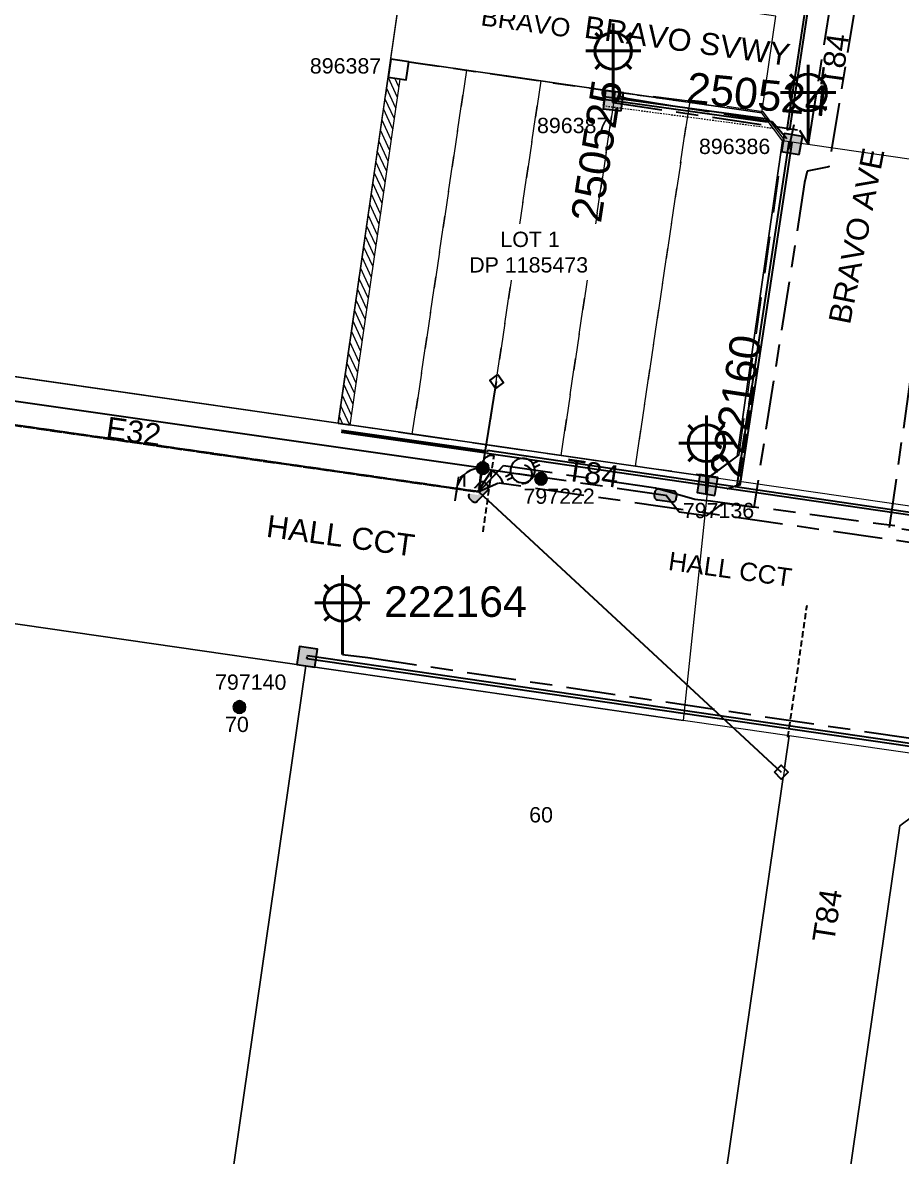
# Model space of a CAD drawing. Header units: metres. Extents: x 300545 to 301772, y 6244522 to 6246099.
# Drawn here: x 300962.2 to 301034, y 6244866.5 to 6244959.1 of the extents above; entities that cross this region are included whole.
import ezdxf
from ezdxf.enums import TextEntityAlignment as Align

# ---------------------------------------------------------------- set-up
doc = ezdxf.new("R2010")
doc.units = ezdxf.units.M
for name, pattern in [('Cable Exist OH', [1, 1, 0]), ('Cable Exist UG', [8.2, 4, -1.2, 1.8, -1.2]), ('Dash', [5, 3, -2]), ('DASHED', [0.75, 0.5, -0.25]), ('HIDDEN', [0.375, 0.25, -0.125]), ('HIDDEN2', [0.1875, 0.125, -0.0625]), ('IE Trench LV', [6.5, 5, -1.5])]:
    doc.linetypes.add(name, pattern=pattern)
doc.layers.get('0').update_dxf_attribs({"color": 6})
for name, color, linetype in [('_User Miscellaneous1', 7, 'Continuous'), ('_User Miscellaneous2', 7, 'Continuous'), ('Duct_SP_EXT', 7, 'Continuous'), ('Equip_LV_EXT', 7, 'Continuous'), ('Equip_SL_EXT', 7, 'Continuous'), ('Equip_SP_LV_EXT', 7, 'Continuous'), ('Equip_SP_SL_EXT', 7, 'Continuous'), ('Mains_HV_EXT', 7, 'Continuous'), ('Mains_LV_EXT', 7, 'Continuous'), ('Mains_LV_SL_EXT', 7, 'Continuous'), ('Mains_SL_EXT', 7, 'Continuous'), ('OH_Details_SP_MISC', 7, 'Continuous'), ('Services_SP_EXT', 7, 'Continuous'), ('SupportsOH_SP_MISC', 7, 'Continuous'), ('SupportsOH_SP_TR_HV_LV_SL_EXT', 7, 'Continuous'), ('SupportsUG_SP_LV_SL_EXT', 7, 'Continuous'), ('SupportsUG_SP_LV_SL_NEW', 2, 'Continuous'), ('Trench_SP_EXT', 7, 'Continuous'), ('Trench_SP_NEW', 2, 'Continuous'), ('UG_Details_SP_MISC', 7, 'Continuous')]:
    doc.layers.add(name, color=color, linetype=linetype)
for name, color, linetype, lineweight in [('Cadastre Developer_SP_EXT', 9, 'Continuous', 5), ('Cadastre Land Parcels_SP_EXT', 9, 'Continuous', 5), ('Cadastre Other Property_SP_EXT', 9, 'HIDDEN', 5), ('Cadastre Roads_SP_EXT', 9, 'Continuous', 5)]:
    doc.layers.add(name, color=color, linetype=linetype, lineweight=lineweight)
doc.layers.add('UNKNOWN_FEATURES', color=1, linetype='DASHED', plot=False)
doc.styles.add('COLUMN_LABEL', font='arial.ttf')
doc.styles.add('iecARIAL', font='arial.ttf', dxfattribs={"height": 2})
doc.styles.add('POLE_LABEL', font='arial.ttf')
doc.styles.get("Standard").update_dxf_attribs({"font": 'arial.ttf'})

# ---------------------------------------------------------------- blocks, each defined once
blk = doc.blocks.new('COLUMN_EXT')
blk.add_hatch(color=256).paths.add_polyline_path([(-1.49, 1.48), (-1.49, -1.49), (1.48, -1.49), (1.48, 1.48)])
blk.add_lwpolyline([(-1.49, -1.49), (1.48, -1.49), (1.48, 1.48), (-1.49, 1.48)], close=True)
for tag, height, style, flags, p in [('ASSET_NUM', 2.5, 'COLUMN_LABEL', 8, (2, 2)), ('STRUCTURE_PLANT_NUMBER', 0.2, 'POLE_LABEL', 9, (1.81, 0.03)), ('STREET_CODE', 0.2, 'COLUMN_LABEL', 9, (1.81, -0.2))]:
    blk.add_attdef(tag, text='', height=height, dxfattribs=dict(style=style, flags=flags)).set_placement(p, align=Align.MIDDLE_LEFT)
at = {"flags": 9}
for tag, p in [('COLUMN_TYPE', (1.81, -0.4)), ('OWNED_BY', (1.81, -0.6)), ('STATE', (1.81, -0.8)), ('USAGE', (1.81, -1)), ('STREETNAME', (1.81, -1.6)), ('SUBURB', (1.81, -1.8)), ('LEGEND', (1.81, -1.2)), ('LOCATION', (1.81, -1.4)), ('NOTES', (1.81, -2))]:
    blk.add_attdef(tag, text='', height=0.2, dxfattribs=at).set_placement(p, align=Align.MIDDLE_LEFT)
at = {"flags": 1}
blk.add_attdef('Z', (1.81, -2.35), '', height=0.2, dxfattribs=at)
blk = doc.blocks.new('LV_OH_LINKS_OPEN_EXT')
for p, q in [((-0.166, 4.966), (-0.166, 5.464)), ((0.166, 4.966), (0.166, 5.464)), ((-0.166, 3.002), (-0.166, 2.504)), ((0.166, 3.002), (0.166, 2.504))]:
    blk.add_line(p, q)
blk.add_lwpolyline([(0, 2.988, 1), (0, 4.98, 1)], format="xyb", close=True)
at = {"flags": 9}
for tag, p in [('ACTUAL_STATUS', (0, 0)), ('OPERATING_VOLTAGE', (0, -0.6)), ('ORIENTATION', (0, -0.8)), ('OWNED_BY', (0, -1)), ('CONSTRUCTED_VOLTAGE', (0, -0.2)), ('NO_PHASES', (0, -0.4)), ('STATE', (0, -1.2)), ('SWITCH_TYPE', (0, -1.4)), ('USAGE', (0, -1.6)), ('LEGEND', (0, -1.8)), ('NOTES', (0, -2))]:
    blk.add_attdef(tag, text='', height=0.2, dxfattribs=at).set_placement(p, align=Align.MIDDLE_LEFT)
at = {"flags": 1}
blk.add_attdef('Z', (0, 0), '', height=0.2, dxfattribs=at)
blk = doc.blocks.new('SL_LANTERN_EXT')
at = {"lineweight": 40}
for p, q in [((-1.459, 5.676), (-1.061, 5.278)), ((0, 1.968), (0, 6.468)), ((1.458, 5.676), (1.06, 5.278)), ((-2.25, 4.218), (2.25, 4.218)), ((-1.459, 2.759), (-1.061, 3.157)), ((1.458, 2.759), (1.06, 3.157)), ((0, 0), (0, 2.721))]:
    blk.add_line(p, q, dxfattribs=at)
blk.add_circle((0, 4.218), 1.5, dxfattribs=at)
at = {"style": 'iecARIAL', "flags": 8}
blk.add_attdef('ASSET_NUM', (1.5, 1.5), '', height=2.5, dxfattribs=at)
for tag, p, height, flags in [('CONSTRUCTED_VOLTAGE', (0.981, -0.653), 0.2, 9), ('CONTROL_TYPE', (0.981, -0.853), 0.2, 9), ('LANTERN_PURPOSE', (0.981, -1.053), 0.2, 9), ('LNUMBER', (2.181, -3.253), 2.5, 8), ('OPERATING_VOLTAGE', (0.981, -1.653), 0.2, 9), ('ORIENTATION', (0.981, -1.853), 0.2, 9), ('OWNED_BY', (0.981, -2.053), 0.2, 9), ('LANTERN_TYPE', (0.981, -1.253), 0.2, 9), ('NO_PHASES', (0.981, -1.453), 0.2, 9), ('STATE', (0.981, -2.253), 0.2, 9), ('CEXIST', (0.981, -2.653), 0.2, 9), ('CNEW', (0.981, -2.853), 0.2, 9), ('USAGE', (0.981, -2.453), 0.2, 9), ('CNUMBER', (0.981, -3.053), 0.2, 9), ('CREMOVE', (0.981, -3.253), 0.2, 9), ('CREPLACE', (0.981, -3.453), 0.2, 9), ('LKINGHEIGHT', (0.981, -3.653), 0.2, 9), ('LBRACKET', (0.981, -3.853), 0.2, 9), ('LBRACKETVOCAB', (0.981, -4.053), 0.2, 9), ('LCATEGORY', (0.981, -4.253), 0.2, 9), ('LCHARGE1', (0.981, -4.453), 0.2, 9), ('LCHARGE1PERCENT', (0.981, -4.653), 0.2, 9), ('LCHARGE2', (0.981, -4.853), 0.2, 9), ('LCHARGE2PERCENT', (0.981, -5.053), 0.2, 9), ('LCHARGE3', (0.981, -5.253), 0.2, 9), ('LCHARGE3PERCENT', (0.981, -5.453), 0.2, 9), ('LEXIST', (0.981, -5.653), 0.2, 9), ('LLAMP', (0.981, -5.853), 0.2, 9), ('LLAMPVOCAB', (0.981, -6.053), 0.2, 9), ('LMAST', (0.981, -6.253), 0.2, 9), ('LMASTVOCAB', (0.981, -6.453), 0.2, 9), ('LNEW', (0.981, -6.653), 0.2, 9), ('LANTNUMBER', (0.981, -6.853), 0.2, 9), ('LOUTREACH', (0.981, -7.253), 0.2, 9), ('LOUTREACHVOCAB', (0.981, -7.453), 0.2, 9), ('LRATECODE', (0.981, -7.653), 0.2, 9), ('LREMOVE', (0.981, -7.853), 0.2, 9), ('LREPLACE', (0.981, -8.053), 0.2, 9), ('LTYPE', (0.981, -8.253), 0.2, 9), ('LTYPEVOCAB', (0.981, -8.453), 0.2, 9), ('STREETNAME', (0.981, -9.253), 0.2, 9), ('SUBURB', (0.981, -9.453), 0.2, 1), ('LEGEND', (0.981, -8.653), 0.2, 9), ('LOCATION', (0.981, -8.853), 0.2, 9), ('NOTES', (0.981, -9.053), 0.2, 9)]:
    blk.add_attdef(tag, p, '', height=height, dxfattribs=dict(flags=flags))
blk = doc.blocks.new('CCP_EXT')
at = {"flags": 9}
for tag, p in [('STATE', (0, -1.8)), ('USAGE', (0, -1.2)), ('LEGEND', (0, -1.4)), ('LIFE_SUPPORT', (0, -1.6)), ('NOTES', (0, -2))]:
    blk.add_attdef(tag, text='', height=0.2, dxfattribs=at).set_placement(p, align=Align.MIDDLE_LEFT)
blk.add_wipeout([(0, 0.566), (0.566, 0), (0, -0.566), (-0.566, 0)])
blk.add_lwpolyline([(-0.566, 0), (0, 0.566), (0.566, 0), (0, -0.566), (-0.566, 0)])
at = {"flags": 1}
blk.add_attdef('Z', (0, 0), '', height=0.2, dxfattribs=at)
at = {"flags": 9}
for tag, p in [('CCP_TYPE', (0, 0)), ('OPERATING_VOLTAGE', (0, -0.6)), ('ORIENTATION', (0, -0.8)), ('OWNED_BY', (0, -1)), ('CONSTRUCTED_VOLTAGE', (0, -0.2)), ('NO_PHASES', (0, -0.4))]:
    blk.add_attdef(tag, text='', height=0.2, dxfattribs=at).set_placement(p, align=Align.MIDDLE_LEFT)
blk = doc.blocks.new('POLE_EXT')
blk.add_hatch(color=256).paths.add_polyline_path([(-1, 0, 1), (1, 0, 1)])
blk.add_lwpolyline([(-1, 0, 1), (1, 0, 1)], format="xyb", close=True)
for tag, height, flags, p in [('pNumber', 2.5, 8, (-17.84, 2.07)), ('OWNED_BY', 0.2, 9, (1.35, -0.4)), ('SPECIAL_USE', 0.2, 9, (1.35, -0.8)), ('STATE', 0.2, 9, (1.35, -1)), ('cLV', 0.2, 9, (1.35, -1.4)), ('hDepth', 0.2, 9, (1.35, -1.6)), ('hDia', 0.2, 9, (1.35, -1.8)), ('PARENT', 0.2, 9, (1.35, -0.6)), ('USAGE', 0.2, 9, (1.35, -1.2)), ('cHV', 0.2, 9, (1.35, -2)), ('cLinedev', 0.2, 9, (1.35, -3.4)), ('pExisting', 0.2, 9, (1.35, -3.8)), ('LBRACKET', 0.2, 9, (1.35, -2.2)), ('LExisting', 0.2, 9, (1.35, -2.4)), ('LANTNUMBER', 0.2, 9, (1.35, -2.6)), ('LOther', 0.2, 9, (1.35, -2.8)), ('LRemove', 0.2, 9, (1.35, -3)), ('LEGEND', 0.2, 9, (1.35, -3.2)), ('LOCATION', 0.2, 9, (1.35, -3.6)), ('pFooting', 0.2, 9, (1.35, -4.4)), ('pNew', 0.2, 9, (1.35, -4.6)), ('pRelocate', 0.2, 9, (1.35, -5)), ('pRemove', 0.2, 9, (1.35, -5.2)), ('pReplace', 0.2, 9, (1.35, -5.4)), ('pStay', 0.2, 9, (1.35, -5.6)), ('PFNUMBER', 0.2, 9, (1.35, -4)), ('NEWPFNUMBER', 0.2, 9, (1.35, -4.2)), ('pType', 0.2, 9, (1.35, -5.8)), ('cspan', 0.2, 9, (1.35, -6)), ('STREETNAME', 0.2, 9, (1.35, -6.2)), ('SUBURB', 0.2, 9, (1.35, -6.4)), ('OPERATED_BY', 0.2, 9, (1.36, -7.01)), ('NOTES', 0.2, 9, (1.35, -6.6)), ('MAINTAINED_BY', 0.2, 9, (1.36, -6.81))]:
    blk.add_attdef(tag, text='', height=height, dxfattribs=dict(flags=flags)).set_placement(p, align=Align.MIDDLE_LEFT)
at = {"style": 'POLE_LABEL'}
for tag, height, flags, p in [('ASSET_NUM', 2.5, 8, (2, 2)), ('STRUCTURE_PLANT_NUMBER', 0.2, 9, (1.35, 0.03)), ('STREET_CODE', 0.2, 9, (1.35, -0.2))]:
    blk.add_attdef(tag, text='', height=height, dxfattribs=dict(at, flags=flags)).set_placement(p, align=Align.MIDDLE_LEFT)
at = {"flags": 1}
blk.add_attdef('Z', (1.35, -7.33), '', height=0.2, dxfattribs=at)
blk = doc.blocks.new('SL_STJ_EXT')
h = blk.add_hatch(color=256)
edge = h.paths.add_edge_path()
edge.add_ellipse((-0.586, 0.131), major_axis=(0.226, 0.226), ratio=1, start_angle=44.99996, end_angle=135)
edge.add_line((-0.906, 0.131), (-0.906, -0.131))
edge.add_ellipse((-0.586, -0.131), major_axis=(0.226, 0.226), ratio=1, start_angle=134.99996, end_angle=225)
edge.add_line((-0.586, -0.451), (0.586, -0.451))
edge.add_ellipse((0.586, -0.131), major_axis=(-0.226, 0.226), ratio=1, start_angle=134.99996, end_angle=225)
edge.add_line((0.906, -0.131), (0.906, 0.131))
edge.add_ellipse((0.586, 0.131), major_axis=(-0.226, 0.226), ratio=1, start_angle=224.99996, end_angle=315)
edge.add_line((0.586, 0.451), (-0.586, 0.451))
blk.add_lwpolyline([(-0.906, 0.131), (-0.906, -0.131, 0.414214), (-0.586, -0.451), (0.586, -0.451, 0.414214), (0.906, -0.131), (0.906, 0.131, 0.414214), (0.586, 0.451), (-0.586, 0.451, 0.414214)], format="xyb", close=True)
at = {"flags": 1}
blk.add_attdef('Z', (0, 0), '', height=0.2, dxfattribs=at)
at = {"flags": 9}
for tag, p in [('ORIENTATION', (0, 0)), ('USAGE', (0, -0.2)), ('LEGEND', (0, -0.4)), ('NOTES', (0, -0.6))]:
    blk.add_attdef(tag, text='', height=0.2, dxfattribs=at).set_placement(p, align=Align.MIDDLE_LEFT)
blk = doc.blocks.new('LV_STJ_EXT')
h = blk.add_hatch(color=256)
edge = h.paths.add_edge_path()
edge.add_ellipse((-0.586, 0.131), major_axis=(0.226, 0.226), ratio=1, start_angle=44.99996, end_angle=135)
edge.add_line((-0.906, 0.131), (-0.906, -0.131))
edge.add_ellipse((-0.586, -0.131), major_axis=(0.226, 0.226), ratio=1, start_angle=134.99996, end_angle=225)
edge.add_line((-0.586, -0.451), (0.586, -0.451))
edge.add_ellipse((0.586, -0.131), major_axis=(-0.226, 0.226), ratio=1, start_angle=134.99996, end_angle=225)
edge.add_line((0.906, -0.131), (0.906, 0.131))
edge.add_ellipse((0.586, 0.131), major_axis=(-0.226, 0.226), ratio=1, start_angle=224.99996, end_angle=315)
edge.add_line((0.586, 0.451), (-0.586, 0.451))
blk.add_lwpolyline([(-0.906, 0.131), (-0.906, -0.131, 0.414214), (-0.586, -0.451), (0.586, -0.451, 0.414214), (0.906, -0.131), (0.906, 0.131, 0.414214), (0.586, 0.451), (-0.586, 0.451, 0.414214)], format="xyb", close=True)
at = {"flags": 1}
blk.add_attdef('Z', (0, 0), '', height=0.2, dxfattribs=at)
at = {"flags": 9}
for tag, p in [('ORIENTATION', (0, 0)), ('USAGE', (0, -0.2)), ('LEGEND', (0, -0.4)), ('NOTES', (0, -0.6))]:
    blk.add_attdef(tag, text='', height=0.2, dxfattribs=at).set_placement(p, align=Align.MIDDLE_LEFT)
blk = doc.blocks.new('End Shackle_EXT')
at = {"flags": 9}
for tag, p in [('OWNED_BY', (0, -1)), ('STATE', (0, -1.2)), ('USAGE', (0, -1.4)), ('NOTES', (0, -1.6))]:
    blk.add_attdef(tag, text='', height=0.2, dxfattribs=at).set_placement(p, align=Align.MIDDLE_LEFT)
blk.add_wipeout([(0, 0.253), (1.815, 0.253), (1.815, -0.253), (0, -0.253)])
blk.add_line((1.815, -1), (1.815, 1))
at = {"flags": 1}
blk.add_attdef('Z', (0, 0), '', height=0.2, dxfattribs=at)
at = {"flags": 9}
for tag, p in [('CONNECTOR_TYPE', (0, 0)), ('OPERATING_VOLTAGE', (0, -0.6)), ('ORIENTATION', (0, -0.8)), ('CONSTRUCTED_VOLTAGE', (0, -0.2)), ('NO_PHASES', (0, -0.4))]:
    blk.add_attdef(tag, text='', height=0.2, dxfattribs=at).set_placement(p, align=Align.MIDDLE_LEFT)
blk = doc.blocks.new('STAY_EXT')
at = {"linetype": 'Continuous', "ltscale": 0.3}
blk.add_line((0, 0), (-7.17, 0), dxfattribs=at)
blk.add_arc((-5.67, 0), 1.5, 90, 270)
blk = doc.blocks.new('COLUMN_NEW')
for tag, flags, p in [('Z', 1, (1.5, -2.8)), ('LABEL_ALIGNMENT', 9, (1.5, -2.6))]:
    blk.add_attdef(tag, text='', height=0.2, dxfattribs=dict(flags=flags)).set_placement(p, align=Align.MIDDLE_LEFT)
blk.add_wipeout([(-1.485, -1.485), (1.485, -1.485), (1.485, 1.485), (-1.485, 1.485)])
at = {"lineweight": -3}
blk.add_lwpolyline([(-1.485, -1.485), (1.485, -1.485), (1.485, 1.485), (-1.485, 1.485)], close=True, dxfattribs=at)
for tag, height, flags, p in [('ASSET_NUM', 2.5, 8, (2, 2)), ('STREET_CODE', 0.2, 9, (1.5, 0)), ('OWNED_BY', 0.2, 9, (1.5, -0.4)), ('OPERATED_BY', 0.2, 9, (1.5, -0.6)), ('STATE', 0.2, 9, (1.5, -1)), ('SUBURB', 0.2, 9, (1.5, -1.8)), ('COLUMN_TYPE', 0.2, 9, (1.5, -0.2)), ('USAGE', 0.2, 9, (1.5, -1.2)), ('MAINTAINED_BY', 0.2, 9, (1.5, -0.8)), ('LEGEND', 0.2, 9, (1.5, -1.4)), ('PARENT', 0.2, 9, (1.5, -1.6)), ('STREETNAME', 0.2, 9, (1.5, -2)), ('LOCATION', 0.2, 9, (1.5, -2.2)), ('NOTES', 0.2, 9, (1.5, -2.4))]:
    blk.add_attdef(tag, text='', height=height, dxfattribs=dict(flags=flags)).set_placement(p, align=Align.MIDDLE_LEFT)
at = {"style": 'POLE_LABEL', "flags": 9}
blk.add_attdef('STRUCTURE_PLANT_NUMBER', text='', height=0.2, dxfattribs=at).set_placement((1.5, 0.242), align=Align.MIDDLE_LEFT)

msp = doc.modelspace()

# ---------------------------------------------------------------- hatches: boundary and pattern name
at = {"layer": '_User Miscellaneous2', "lineweight": 5}
h = msp.add_hatch(dxfattribs=at)
h.set_pattern_fill('ANSI31', color=1, scale=0.15, angle=429.8293)
h.set_pattern_definition([(114.829304565, (0, 0), (-0.432226796056, -0.199985147627), [])])
h.paths.add_polyline_path([(300987.99, 6244926.418), (300988.98, 6244926.276), (300993.272, 6244956.027), (300992.283, 6244956.17)])

# ---------------------------------------------------------------- linework, layer by layer
at = {"layer": '_User Miscellaneous2', "color": 1, "lineweight": 5, "flags": 128}
msp.add_lwpolyline([(300987.99, 6244926.418), (300988.98, 6244926.276), (300993.272, 6244956.027), (300992.283, 6244956.17)], close=True, dxfattribs=at)
at = {"layer": 'Cadastre Developer_SP_EXT', "linetype": 'Dash'}
for points in [[(300998.478, 6244955.272), (300992.283, 6244956.171), (300987.99, 6244926.419), (300994.055, 6244925.533), (300998.478, 6244955.272)], [(301016.703, 6244952.726), (301010.611, 6244953.511), (301006.197, 6244923.79), (301012.268, 6244922.917), (301016.703, 6244952.726)], [(301024.412, 6244949.591), (301022.71, 6244951.861), (301016.703, 6244952.726), (301012.268, 6244922.917), (301018.467, 6244922.135), (301020.731, 6244923.834), (301024.412, 6244949.591)]]:
    msp.add_lwpolyline(points, close=True, dxfattribs=at)
at = {"layer": 'Cadastre Land Parcels_SP_EXT', "linetype": 'Continuous'}
for points in [[(301031.15, 6245224.948), (300951.526, 6245236.554), (300929.863, 6245087.239), (300908.335, 6244937.909), (300987.99, 6244926.419), (301009.533, 6245075.711), (301031.15, 6245224.948)], [(301020.569, 6244923.743), (301024.286, 6244949.507), (301022.594, 6244951.773), (300992.283, 6244956.171), (300987.99, 6244926.419), (301018.307, 6244922.049), (301020.569, 6244923.743)], [(300985.362, 6244906.606), (300936.804, 6244913.625), (300882.392, 6244921.491), (300875.596, 6244916.409), (300856.159, 6244781.837), (300859.145, 6244781.493), (300945.357, 6244769.031), (300946.04, 6244773.891), (300965.778, 6244771.039), (300985.362, 6244906.606)], [(301024.825, 6244900.901), (300985.362, 6244906.606), (300965.778, 6244771.039), (300963.789, 6244757.273), (301003.254, 6244751.582), (301024.825, 6244900.901)]]:
    msp.add_lwpolyline(points, close=True, dxfattribs=at)
msp.add_lwpolyline([(301040.663, 6244898.61), (301033.866, 6244893.531), (301024.618, 6244829.523)], dxfattribs=at)
at = {"layer": 'Cadastre Other Property_SP_EXT', "linetype": 'HIDDEN2'}
msp.add_lwpolyline([(301009.78, 6244953.589), (301009.62, 6244952.371), (301023.48, 6244950.533), (301022.594, 6244951.773), (301009.78, 6244953.589)], close=True, dxfattribs=at)
at = {"layer": 'Cadastre Roads_SP_EXT', "linetype": 'Continuous'}
for points in [[(301023.735, 6244959.691), (300993.425, 6244964.089), (300992.283, 6244956.17), (301022.594, 6244951.773), (301023.735, 6244959.691)], [(301035.612, 6244921.57), (301039.323, 6244947.324), (301024.286, 6244949.506), (301020.569, 6244923.743), (301018.307, 6244922.049), (301027.163, 6244920.772), (301037.305, 6244919.311), (301035.612, 6244921.57)]]:
    msp.add_lwpolyline(points, close=True, dxfattribs=at)
at = {"layer": 'Duct_SP_EXT'}
for p, q in [((301026.235, 6244960.998), (301024.626, 6244950.426)), ((301026.472, 6244960.962), (301024.863, 6244950.39)), ((301009.684, 6244952.861), (301009.7, 6244952.98)), ((301009.716, 6244953.099), (301009.7, 6244952.98)), ((301023.075, 6244951.269), (301009.716, 6244953.099)), ((301023.042, 6244951.031), (301009.684, 6244952.861)), ((301023.042, 6244951.031), (301023.059, 6244951.15)), ((301023.075, 6244951.269), (301023.059, 6244951.15)), ((301024.626, 6244950.426), (301024.745, 6244950.408)), ((301024.863, 6244950.39), (301024.745, 6244950.408)), ((301024.796, 6244949.389), (301020.564, 6244921.38)), ((301025.033, 6244949.353), (301020.802, 6244921.344)), ((301024.796, 6244949.389), (301024.915, 6244949.371)), ((301025.033, 6244949.353), (301024.915, 6244949.371)), ((301000.146, 6244923.95), (301000.164, 6244924.069)), ((301078.111, 6244912.558), (301000.146, 6244923.95)), ((301000.181, 6244924.188), (301000.164, 6244924.069)), ((301078.145, 6244912.796), (301000.181, 6244924.188)), ((301020.564, 6244921.38), (301020.683, 6244921.362)), ((301020.802, 6244921.344), (301020.683, 6244921.362)), ((300985.45, 6244907.222), (300985.468, 6244907.341)), ((300985.485, 6244907.459), (300985.468, 6244907.341))]:
    msp.add_line(p, q, dxfattribs=at)
at = {"layer": 'Mains_HV_EXT', "linetype": 'Continuous'}
msp.add_lwpolyline([(301001.508, 6244921.481, 0.774452), (300997.673, 6244921.042)], format="xyb", dxfattribs=at)
at = {"layer": 'Mains_LV_EXT', "linetype": 'Cable Exist UG'}
for points in [[(301031.502, 6244985.593), (301033.258, 6244983.731), (301033.258, 6244983.731), (301031.847, 6244972.049), (301030.23, 6244960.664), (301028.06, 6244947.376), (301026.293, 6244947.03), (301026.085, 6244946.092), (301026.085, 6244946.092), (301021.934, 6244919.551), (301019.404, 6244919.888), (301018.062, 6244918.859), (301015.847, 6244919.175), (301014.751, 6244920.552)], [(301037.997, 6244917.194), (301033.03, 6244917.908), (301037.219, 6244947.605), (301042.822, 6244983.991)]]:
    msp.add_lwpolyline(points, dxfattribs=at)
at = {"layer": 'Mains_LV_SL_EXT', "linetype": 'Cable Exist UG'}
for points in [[(301026.402, 6244949.23), (301028.249, 6244960.941), (301028.249, 6244960.941), (301029.867, 6244972.33), (301031.515, 6244985.679)], [(301010.463, 6244952.621), (301025.67, 6244950.377), (301026.377, 6244949.23)]]:
    msp.add_lwpolyline(points, dxfattribs=at)
at = {"layer": 'Mains_SL_EXT', "linetype": 'Cable Exist UG'}
for points in [[(301017.113, 6244920.232), (301018.392, 6244920.088), (301018.392, 6244920.088), (301062.765, 6244914.125), (301066.1, 6244913.64), (301066.36, 6244913.936), (301068.275, 6244913.654), (301068.422, 6244913.303), (301074.579, 6244912.408), (301075.415, 6244911.789)], [(300988.343, 6244907.548), (300990.435, 6244907.281), (300990.435, 6244907.281), (301037.135, 6244900.337), (301039.863, 6244902.182), (301042.915, 6244901.74), (301043.141, 6244900.205)]]:
    msp.add_lwpolyline(points, dxfattribs=at)
at = {"layer": 'OH_Details_SP_MISC', "color": 7, "linetype": 'Continuous', "flags": 128}
msp.add_lwpolyline([(300999.802, 6244922.754), (300781.791, 6244953.904)], dxfattribs=at)
at = {"layer": 'Trench_SP_EXT', "linetype": 'Cable Exist UG'}
for points in [[(301024.645, 6244949.671), (301023.428, 6244951.034), (301023.428, 6244951.034), (301011.521, 6244952.946), (301010.803, 6244953.171)], [(301025.194, 6244950.806), (301024.761, 6244948.777)], [(301020.926, 6244922.21), (301020.811, 6244921.574), (301020.515, 6244921.303), (301019.734, 6244921.046)]]:
    msp.add_lwpolyline(points, dxfattribs=at)
msp.add_lwpolyline([(300999.49, 6244920.81), (300999.769, 6244923.147), (300999.769, 6244923.147, -0.406516), (301000.729, 6244923.788)], format="xyb", dxfattribs=at)
at = {"layer": 'Trench_SP_NEW', "linetype": 'IE Trench LV', "const_width": 0.3, "flags": 128}
msp.add_lwpolyline([(301000.03, 6244924.089), (300988.249, 6244925.773)], dxfattribs=at)
at = {"layer": 'UG_Details_SP_MISC', "color": 7, "linetype": 'Cable Exist UG', "flags": 128}
msp.add_lwpolyline([(300992.283, 6244956.17), (301010.611, 6244953.511)], dxfattribs=at)
at = {"layer": 'UNKNOWN_FEATURES'}
for points in [[(300999.832, 6244917.562), (301000.729, 6244923.788)], [(301024.728, 6244900.771), (301026.285, 6244911.574)]]:
    msp.add_lwpolyline(points, dxfattribs=at)

# ---------------------------------------------------------------- block references
at = {"layer": 'Equip_LV_EXT', "rotation": 351.8124638054094}
msp.add_blockref('LV_STJ_EXT', (301014.726, 6244920.528), dxfattribs=at)
at = {"layer": 'Equip_SL_EXT', "rotation": 46.4160360838662}
msp.add_blockref('SL_STJ_EXT', (300999.467, 6244920.813), dxfattribs=at)
at = {"layer": 'Equip_SP_LV_EXT', "rotation": 296.1068140540377}
msp.add_blockref('LV_OH_LINKS_OPEN_EXT', (300999.49, 6244920.81), dxfattribs=at)
at = {"layer": 'Equip_SP_SL_EXT'}
ref = msp.add_blockref('SL_LANTERN_EXT', (301010.463, 6244952.621), dxfattribs=at)
ref.add_attrib('ASSET_NUM', '250525', dxfattribs={"layer": '0', "height": 2.5, "rotation": 81.25384, "style": 'iecARIAL'}).set_placement((301011.963, 6244954.121), align=Align.BOTTOM_RIGHT)
ref = msp.add_blockref('SL_LANTERN_EXT', (301026.377, 6244949.23), dxfattribs=at)
ref.add_attrib('ASSET_NUM', '250524', dxfattribs={"layer": '0', "height": 2.5, "rotation": 354.34468, "style": 'iecARIAL'}).set_placement((301027.877, 6244950.73), align=Align.BOTTOM_RIGHT)
ref = msp.add_blockref('SL_LANTERN_EXT', (301018.073, 6244920.582), dxfattribs=at)
ref.add_attrib('ASSET_NUM', '222160', dxfattribs={"layer": '0', "height": 2.5, "rotation": 81.31106, "style": 'iecARIAL'}).set_placement((301019.573, 6244922.082), align=Align.MIDDLE_LEFT)
ref = msp.add_blockref('SL_LANTERN_EXT', (300988.343, 6244907.548), dxfattribs=at)
ref.add_attrib('ASSET_NUM', '222164', dxfattribs={"layer": '0', "height": 2.5, "style": 'iecARIAL'}).set_placement((301003.402, 6244911.858), align=Align.MIDDLE_RIGHT)
at = {"layer": 'SupportsOH_SP_MISC', "xscale": 0.4999999999999999, "yscale": 0.4999999999999999, "zscale": 0.4999999999999999, "rotation": 171.7125869440344}
msp.add_blockref('STAY_EXT', (301000.293, 6244922.66), dxfattribs=at)
at = {"layer": 'SupportsOH_SP_TR_HV_LV_SL_EXT'}
ref = msp.add_blockref('POLE_EXT', (300999.802, 6244922.754), dxfattribs=dict(at, xscale=0.5, yscale=0.5, zscale=0.5))
ref.add_attrib('PNUMBER', '1', (300997.788, 6244921.04), dxfattribs={"height": 1.25})
ref = msp.add_blockref('POLE_EXT', (301004.563, 6244921.883), dxfattribs=dict(at, xscale=0.5, yscale=0.5, zscale=0.5))
ref.add_attrib('ASSET_NUM', '797222', dxfattribs={"layer": '0', "height": 1.25, "style": 'POLE_LABEL'}).set_placement((301006.042, 6244919.468), align=Align.BOTTOM_CENTER)
ref = msp.add_blockref('POLE_EXT', (300979.939, 6244903.238), dxfattribs=dict(at, xscale=0.5, yscale=0.5, zscale=0.5))
ref.add_attrib('ASSET_NUM', '70', dxfattribs={"layer": '0', "height": 1.25, "style": 'POLE_LABEL'}).set_placement((300980.705, 6244902.453), align=Align.TOP_RIGHT)
at = {"layer": 'SupportsUG_SP_LV_SL_EXT'}
ref = msp.add_blockref('COLUMN_EXT', (301010.465, 6244952.771), dxfattribs=dict(at, xscale=0.5, yscale=0.5, zscale=0.5, rotation=83.20639228823806))
ref.add_attrib('ASSET_NUM', '896387', dxfattribs={"layer": '0', "height": 1.25, "style": 'COLUMN_LABEL'}).set_placement((301010.061, 6244950.749), align=Align.MIDDLE_RIGHT)
ref = msp.add_blockref('COLUMN_EXT', (301025.039, 6244949.239), dxfattribs=dict(at, xscale=0.5, yscale=0.5, zscale=0.5, rotation=79.9381478641219))
ref.add_attrib('ASSET_NUM', '896386', dxfattribs={"layer": '0', "height": 1.25, "style": 'COLUMN_LABEL'}).set_placement((301023.284, 6244949.043), align=Align.MIDDLE_RIGHT)
ref = msp.add_blockref('COLUMN_EXT', (301018.151, 6244921.387), dxfattribs=dict(at, xscale=0.5, yscale=0.5, zscale=0.5, rotation=80.93070658615531))
ref.add_attrib('ASSET_NUM', '797136', dxfattribs={"layer": '0', "height": 1.25, "style": 'COLUMN_LABEL'}).set_placement((301016.141, 6244919.923), align=Align.TOP_LEFT)
ref = msp.add_blockref('COLUMN_EXT', (300985.468, 6244907.341), dxfattribs=dict(at, xscale=0.5, yscale=0.5, zscale=0.5, rotation=351.8698979146832))
ref.add_attrib('ASSET_NUM', '797140', dxfattribs={"layer": '0', "height": 1.25, "style": 'COLUMN_LABEL'}).set_placement((300983.772, 6244905.904), align=Align.TOP_RIGHT)

# ---------------------------------------------------------------- texts
at = {"layer": '_User Miscellaneous1'}
for s, p in [('BRAVO', (300999.589, 6244958.94)), ('HALL CCT', (301014.892, 6244914.453))]:
    msp.add_text(s, height=1.5, rotation=352.09365, dxfattribs=at).set_placement(p)
at = {"layer": 'Cadastre Land Parcels_SP_EXT'}
msp.add_text('60', height=1.25, dxfattribs=at).set_placement((301003.597, 6244893.819))
at = {"layer": 'Cadastre Roads_SP_EXT'}
for s, rotation, p in [('BRAVO SVWY', 352.09365, (301008.009, 6244957.931)), ('BRAVO AVE', 78.75408, (301029.786, 6244934.424)), ('HALL CCT', 352.26954, (300982.058, 6244917.161))]:
    msp.add_text(s, height=1.8, rotation=rotation, dxfattribs=at).set_placement(p)
at = {"layer": 'Mains_LV_EXT'}
for s, rotation, p in [('T84', 82.18476, (301029.134, 6244953.817)), ('E32', 351.82602, (300968.958, 6244925.195)), ('T84', 351.79737, (301006.492, 6244921.765)), ('T84', 81.18045, (301028.481, 6244883.926))]:
    msp.add_text(s, height=1.8, rotation=rotation, dxfattribs=at).set_placement(p)

# ---------------------------------------------------------------- next in the draw order: block references
at = {"layer": 'Services_SP_EXT', "rotation": 260.8705509676709}
msp.add_blockref('CCP_EXT', (301000.94, 6244929.836), dxfattribs=at)
at = {"layer": 'Services_SP_EXT'}
msp.add_blockref('CCP_EXT', (301024.186, 6244897.929), dxfattribs=at)

# ---------------------------------------------------------------- next in the draw order: linework, layer by layer
at = {"layer": 'Cadastre Developer_SP_EXT', "linetype": 'Dash'}
for points in [[(301004.549, 6244954.391), (300998.478, 6244955.272), (300994.055, 6244925.533), (301000.125, 6244924.661), (301004.549, 6244954.391)], [(301010.611, 6244953.511), (301004.549, 6244954.391), (301000.125, 6244924.661), (301006.197, 6244923.79), (301010.611, 6244953.511)]]:
    msp.add_lwpolyline(points, close=True, dxfattribs=at)
at = {"layer": 'Cadastre Roads_SP_EXT', "linetype": 'Continuous'}
for points in [[(301018.307, 6244922.049), (300987.99, 6244926.419), (300939.288, 6244933.444), (300936.804, 6244913.625), (300985.362, 6244906.606), (301016.193, 6244902.149), (301018.307, 6244922.049)], [(301012.362, 6244762.181), (301015.193, 6244764.299), (301020.626, 6244801.902), (301018.51, 6244804.734), (301021.786, 6244827.406), (301024.618, 6244829.523), (301033.866, 6244893.53), (301040.663, 6244898.61), (301038.269, 6244898.956), (301024.825, 6244900.901), (301003.254, 6244751.582), (301010.675, 6244750.511), (301012.362, 6244762.181)]]:
    msp.add_lwpolyline(points, close=True, dxfattribs=at)
at = {"layer": 'Duct_SP_EXT'}
for p, q in [((300985.45, 6244907.222), (301092.752, 6244891.584)), ((300985.485, 6244907.459), (301092.786, 6244891.821))]:
    msp.add_line(p, q, dxfattribs=at)
at = {"layer": 'Services_SP_EXT'}
for points in [[(300999.49, 6244920.81), (301000.94, 6244929.836)], [(300999.49, 6244920.81), (301024.185, 6244897.929)]]:
    msp.add_lwpolyline(points, dxfattribs=at)

# ---------------------------------------------------------------- next in the draw order: block references
at = {"layer": 'Mains_SL_EXT', "rotation": 171.7937176618225}
msp.add_blockref('End Shackle_EXT', (300999.467, 6244920.813), dxfattribs=at)
at = {"layer": 'SupportsUG_SP_LV_SL_NEW'}
ref = msp.add_blockref('COLUMN_NEW', (300992.917, 6244955.333), dxfattribs=dict(at, xscale=0.5, yscale=0.5, zscale=0.5, rotation=351.5675401838523))
ref.add_attrib('ASSET_NUM', '896387', dxfattribs={"layer": '0', "height": 1.25}).set_placement((300985.688, 6244955.62), align=Align.MIDDLE_LEFT)

# ---------------------------------------------------------------- next in the draw order: linework, layer by layer
at = {"layer": 'Mains_HV_EXT', "linetype": 'Cable Exist OH'}
msp.add_lwpolyline([(300999.631, 6244920.813), (300934.219, 6244930.223)], dxfattribs=at)
at = {"layer": 'Mains_HV_EXT', "linetype": 'Cable Exist UG'}
msp.add_lwpolyline([(301069.426, 6244891.63), (301068.988, 6244893.537), (301071.563, 6244911.441), (301064.868, 6244912.306), (301064.868, 6244912.306), (301001.105, 6244921.54), (300999.49, 6244920.81)], dxfattribs=at)
at = {"layer": 'Mains_LV_EXT', "linetype": 'Cable Exist OH'}
msp.add_lwpolyline([(300936.135, 6244929.91), (300999.49, 6244920.81)], dxfattribs=at)
at = {"layer": 'Mains_LV_EXT', "linetype": 'Cable Exist UG'}
msp.add_lwpolyline([(301014.726, 6244920.528), (301002.502, 6244922.306), (301000.551, 6244922.602), (300999.401, 6244920.847)], dxfattribs=at)
at = {"layer": 'Mains_SL_EXT', "linetype": 'Cable Exist OH'}
msp.add_lwpolyline([(300999.467, 6244920.813), (300934.219, 6244930.223), (300847.358, 6244942.761)], dxfattribs=at)
at = {"layer": 'Mains_SL_EXT', "linetype": 'Cable Exist UG'}
msp.add_lwpolyline([(300999.49, 6244920.81), (301001.511, 6244922.972), (301001.511, 6244922.972), (301012.62, 6244921.353), (301013.91, 6244921.142), (301017.113, 6244920.232)], dxfattribs=at)

# ---------------------------------------------------------------- next in the draw order: texts
at = {"layer": '_User Miscellaneous1', "insert": (300997.723, 6244942.073), "char_height": 1.25, "width": 11.4494, "attachment_point": 1, "bg_fill": 3, "box_fill_scale": 1.5, "bg_fill_color": 256, "bg_fill_transparency": 0}
msp.add_mtext('\\pi3.5227;LOT 1\\P\\pi0.97709;DP 1185473', dxfattribs=at)

doc.saveas('drawing.dxf')
